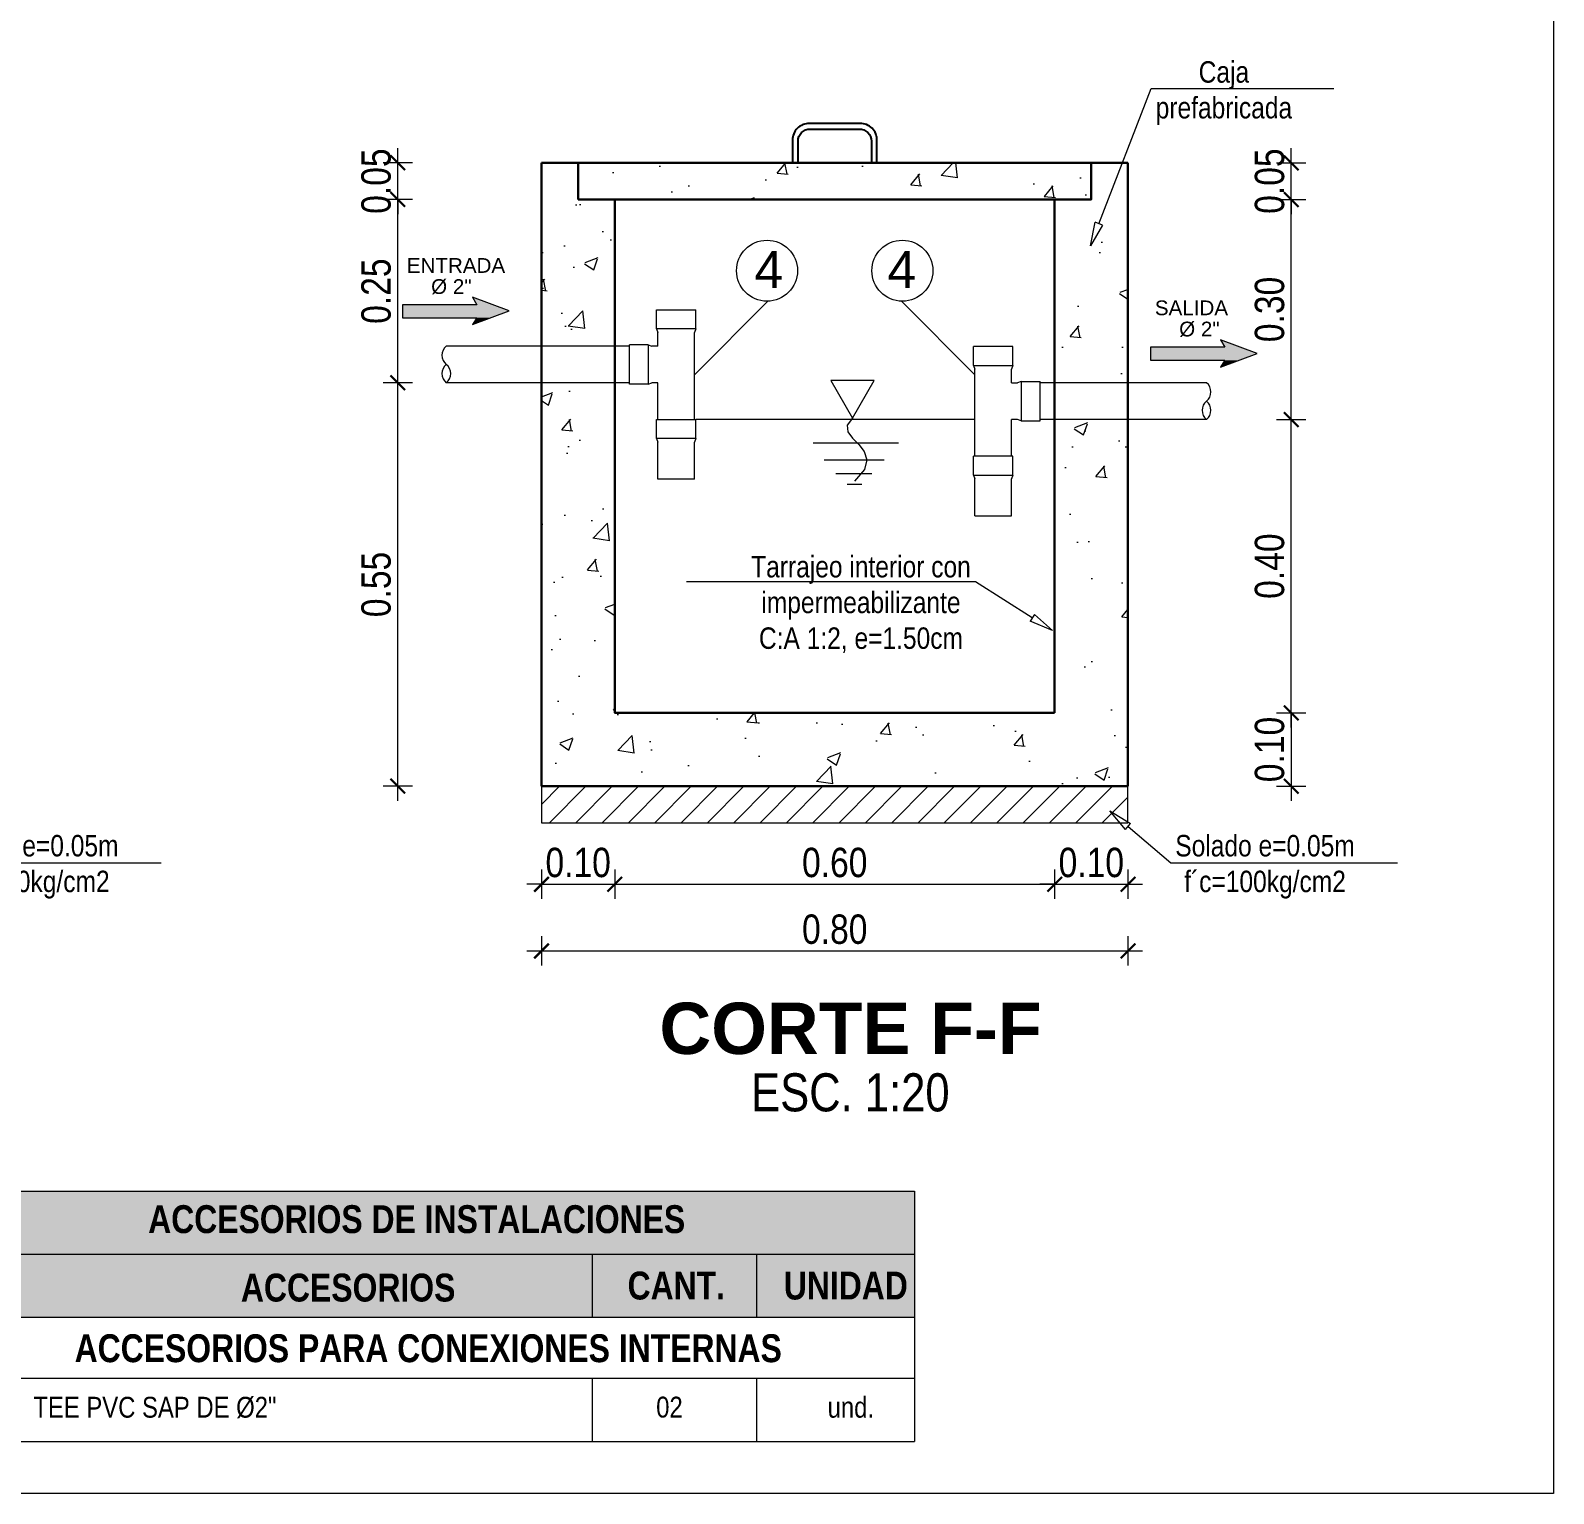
# Model space of a CAD drawing. Header units: metres. Extents: x 0 to 1935, y 0 to 1529.
# Drawn here: x 1885.382 to 1887.46, y 1480.047 to 1482.042 of the extents above; entities that cross this region are included whole.
import ezdxf
from ezdxf import colors
from ezdxf.entities.mleader import LeaderData, LeaderLine
from ezdxf.enums import TextEntityAlignment as Align
from ezdxf.math import Vec2, Vec3

# ---------------------------------------------------------------- set-up
doc = ezdxf.new("R2010")
doc.units = ezdxf.units.M
doc.header["$LTSCALE"] = 0.005
for name, color, linetype, lineweight in [('-Acero techos', 252, 'Continuous', 13), ('-Acotado', 251, 'Continuous', 5), ('-Textos', 7, 'Continuous', 20), ('LINEAS', 5, 'Continuous', 18), ('PL-03', 4, 'Continuous', 15)]:
    doc.layers.add(name, color=color, linetype=linetype, lineweight=lineweight)
for name, color, linetype in [('A_50_CotasExter', 7, 'Continuous'), ('CONCRETO B', 7, 'Continuous'), ('FIERRO', 160, 'Continuous'), ('G-TEXTOS-TITULOS', 4, 'Continuous'), ('PDF_Sentido de flujo', 1, 'Continuous'), ('PDF_Text', 7, 'Continuous')]:
    doc.layers.add(name, color=color, linetype=linetype)
for name, color, linetype, true_color in [('PDF_Geometry', 9, 'Continuous', 0x808080), ('PDF_Muro secundario', 7, 'Continuous', 0x545454), ("PDF_Tub. de desague 4''", 7, 'Continuous', 0x002595)]:
    doc.layers.add(name, color=color, linetype=linetype, true_color=true_color)
doc.styles.add('-Arial Narrow', font='ARIALN.TTF')
doc.styles.add('25-TITULO', font='arialbd.ttf', dxfattribs={"height": 0.1})
doc.styles.add('PDF Arial-BoldMT', font='arial.ttf')
doc.dimstyles.new('Esc 1_20n', dxfattribs={"dimscale": 0.02, "dimtxt": 2, "dimasz": 1, "dimexe": 1, "dimexo": 1, "dimgap": 0.45, "dimtad": 1, "dimtoh": 1, "dimzin": 3, "dimdsep": 46, "dimtxsty": '-Arial Narrow', "dimblk": 'ARCHTICK', "dimcen": 1, "dimdle": 1, "dimclrd": 252, "dimclre": 252, "dimclrt": 252, "dimadec": 0, "dimazin": 0, "dimtfac": 1, "dimtix": 1, "dimtmove": 1, "dimatfit": 2, "dimldrblk": 'ARCHTICK', "dimfxl": 1, "dimfxlon": 1, "dimtolj": 2, "dimlwd": 5, "dimlwe": 5, "dimarcsym": 0})

# ---------------------------------------------------------------- blocks, each defined once
blk = doc.blocks.new('_ClosedBlank')
at = {"color": 0, "linetype": 'ByBlock', "lineweight": -2}
for p, q in [((-1, 0.167), (0, 0)), ((-1, 0.167), (-1, -0.167)), ((0, 0), (-1, -0.167))]:
    blk.add_line(p, q, dxfattribs=at)
blk = doc.blocks.new('_ArchTick')
at = {"color": 0, "linetype": 'ByBlock', "const_width": 0.15}
blk.add_lwpolyline([(-0.5, -0.5), (0.5, 0.5)], dxfattribs=at)
blk = doc.blocks.new('*D341')
at = {"layer": 'A_50_CotasExter', "color": 252, "lineweight": 5, "ltscale": 0.005, "transparency": 16777216}
for p, q in [((1886.0791, 1480.8975), (1886.0791, 1480.8575)), ((1886.1791, 1480.8975), (1886.1791, 1480.8575)), ((1886.0791, 1480.8775), (1886.0591, 1480.8775)), ((1886.0791, 1480.8775), (1886.1791, 1480.8775)), ((1886.1791, 1480.8775), (1886.1991, 1480.8775))]:
    blk.add_line(p, q, dxfattribs=at)
at = {"layer": 'Defpoints', "color": 0, "ltscale": 0.005, "transparency": 16777216}
for p in [(1886.0791, 1481.1113), (1886.1791, 1481.1113), (1886.1791, 1480.8775)]:
    blk.add_point(p, dxfattribs=at)
at = {"layer": 'A_50_CotasExter', "color": 252, "lineweight": 5, "ltscale": 0.005, "transparency": 16777216, "xscale": 0.02, "yscale": 0.02, "zscale": 0.02}
blk.add_blockref('_ArchTick', (1886.0791, 1480.8775), dxfattribs=at)
at = {"layer": 'A_50_CotasExter', "color": 252, "lineweight": 5, "ltscale": 0.005, "transparency": 16777216, "xscale": 0.02, "yscale": 0.02, "zscale": 0.02, "rotation": 180}
blk.add_blockref('_ArchTick', (1886.1791, 1480.8775), dxfattribs=at)
at = {"layer": 'A_50_CotasExter', "color": 252, "ltscale": 0.005, "transparency": 16777216, "insert": (1886.1291, 1480.907), "char_height": 0.04, "attachment_point": 5, "style": '-Arial Narrow'}
blk.add_mtext('\\A2;0.10', dxfattribs=at)
blk = doc.blocks.new('*D333')
at = {"layer": 'A_50_CotasExter', "color": 252, "lineweight": 5, "ltscale": 0.005, "transparency": 16777216}
for p, q in [((1886.1791, 1480.8975), (1886.1791, 1480.8575)), ((1886.7791, 1480.8975), (1886.7791, 1480.8575)), ((1886.1591, 1480.8775), (1886.7991, 1480.8775))]:
    blk.add_line(p, q, dxfattribs=at)
at = {"layer": 'Defpoints', "color": 0, "ltscale": 0.005, "transparency": 16777216}
for p in [(1886.1791, 1481.1113), (1886.7791, 1481.1113), (1886.7791, 1480.8775)]:
    blk.add_point(p, dxfattribs=at)
at = {"layer": 'A_50_CotasExter', "color": 252, "lineweight": 5, "ltscale": 0.005, "transparency": 16777216, "xscale": 0.02, "yscale": 0.02, "zscale": 0.02, "rotation": 180}
blk.add_blockref('_ArchTick', (1886.1791, 1480.8775), dxfattribs=at)
at = {"layer": 'A_50_CotasExter', "color": 252, "lineweight": 5, "ltscale": 0.005, "transparency": 16777216, "xscale": 0.02, "yscale": 0.02, "zscale": 0.02}
blk.add_blockref('_ArchTick', (1886.7791, 1480.8775), dxfattribs=at)
at = {"layer": 'A_50_CotasExter', "color": 252, "ltscale": 0.005, "transparency": 16777216, "insert": (1886.4791, 1480.907), "char_height": 0.04, "attachment_point": 5, "style": '-Arial Narrow'}
blk.add_mtext('\\A2;0.60', dxfattribs=at)
blk = doc.blocks.new('*D334')
at = {"layer": 'A_50_CotasExter', "color": 252, "lineweight": 5, "ltscale": 0.005, "transparency": 16777216}
for p, q in [((1886.7791, 1480.8975), (1886.7791, 1480.8575)), ((1886.8791, 1480.8975), (1886.8791, 1480.8575)), ((1886.7791, 1480.8775), (1886.7591, 1480.8775)), ((1886.7791, 1480.8775), (1886.8791, 1480.8775)), ((1886.8791, 1480.8775), (1886.8991, 1480.8775))]:
    blk.add_line(p, q, dxfattribs=at)
at = {"layer": 'Defpoints', "color": 0, "ltscale": 0.005, "transparency": 16777216}
for p in [(1886.7791, 1481.1113), (1886.8791, 1481.0113), (1886.8791, 1480.8775)]:
    blk.add_point(p, dxfattribs=at)
at = {"layer": 'A_50_CotasExter', "color": 252, "lineweight": 5, "ltscale": 0.005, "transparency": 16777216, "xscale": 0.02, "yscale": 0.02, "zscale": 0.02}
blk.add_blockref('_ArchTick', (1886.7791, 1480.8775), dxfattribs=at)
at = {"layer": 'A_50_CotasExter', "color": 252, "lineweight": 5, "ltscale": 0.005, "transparency": 16777216, "xscale": 0.02, "yscale": 0.02, "zscale": 0.02, "rotation": 180}
blk.add_blockref('_ArchTick', (1886.8791, 1480.8775), dxfattribs=at)
at = {"layer": 'A_50_CotasExter', "color": 252, "ltscale": 0.005, "transparency": 16777216, "insert": (1886.8291, 1480.907), "char_height": 0.04, "attachment_point": 5, "style": '-Arial Narrow'}
blk.add_mtext('\\A2;0.10', dxfattribs=at)
blk = doc.blocks.new('*D335')
at = {"layer": 'A_50_CotasExter', "color": 252, "lineweight": 5, "ltscale": 0.005, "transparency": 16777216}
for p, q in [((1886.0791, 1480.8066), (1886.0791, 1480.7666)), ((1886.8791, 1480.8066), (1886.8791, 1480.7666)), ((1886.0591, 1480.7866), (1886.8991, 1480.7866))]:
    blk.add_line(p, q, dxfattribs=at)
at = {"layer": 'Defpoints', "color": 0, "ltscale": 0.005, "transparency": 16777216}
for p in [(1886.0791, 1481.0113), (1886.8791, 1481.0113), (1886.8791, 1480.7866)]:
    blk.add_point(p, dxfattribs=at)
at = {"layer": 'A_50_CotasExter', "color": 252, "lineweight": 5, "ltscale": 0.005, "transparency": 16777216, "xscale": 0.02, "yscale": 0.02, "zscale": 0.02, "rotation": 180}
blk.add_blockref('_ArchTick', (1886.0791, 1480.7866), dxfattribs=at)
at = {"layer": 'A_50_CotasExter', "color": 252, "lineweight": 5, "ltscale": 0.005, "transparency": 16777216, "xscale": 0.02, "yscale": 0.02, "zscale": 0.02}
blk.add_blockref('_ArchTick', (1886.8791, 1480.7866), dxfattribs=at)
at = {"layer": 'A_50_CotasExter', "color": 252, "ltscale": 0.005, "transparency": 16777216, "insert": (1886.4791, 1480.816), "char_height": 0.04, "attachment_point": 5, "style": '-Arial Narrow'}
blk.add_mtext('\\A2;0.80', dxfattribs=at)
blk = doc.blocks.new('*D336')
at = {"layer": 'A_50_CotasExter', "color": 252, "lineweight": 5, "ltscale": 0.005, "transparency": 16777216}
for p, q in [((1885.8831, 1480.9913), (1885.8831, 1481.5813)), ((1885.9031, 1481.5613), (1885.8631, 1481.5613)), ((1885.9031, 1481.0113), (1885.8631, 1481.0113))]:
    blk.add_line(p, q, dxfattribs=at)
at = {"layer": 'Defpoints', "color": 0, "ltscale": 0.005, "transparency": 16777216}
for p in [(1885.8831, 1481.5613), (1886.0791, 1481.5613), (1886.0791, 1481.0113)]:
    blk.add_point(p, dxfattribs=at)
at = {"layer": 'A_50_CotasExter', "color": 252, "lineweight": 5, "ltscale": 0.005, "transparency": 16777216, "xscale": 0.02, "yscale": 0.02, "zscale": 0.02}
for p, rotation in [((1885.8831, 1481.5613), 90), ((1885.8831, 1481.0113), 270)]:
    blk.add_blockref('_ArchTick', p, dxfattribs=dict(at, rotation=rotation))
at = {"layer": 'A_50_CotasExter', "color": 252, "ltscale": 0.005, "transparency": 16777216, "insert": (1885.8536, 1481.2863), "char_height": 0.04, "attachment_point": 5, "rotation": 90, "style": '-Arial Narrow'}
blk.add_mtext('\\A2;0.55', dxfattribs=at)
blk = doc.blocks.new('*D337')
at = {"layer": 'A_50_CotasExter', "color": 252, "lineweight": 5, "ltscale": 0.005, "transparency": 16777216}
for p, q in [((1885.8831, 1481.5413), (1885.8831, 1481.8313)), ((1885.9031, 1481.8113), (1885.8631, 1481.8113)), ((1885.9031, 1481.5613), (1885.8631, 1481.5613))]:
    blk.add_line(p, q, dxfattribs=at)
at = {"layer": 'Defpoints', "color": 0, "ltscale": 0.005, "transparency": 16777216}
for p in [(1885.8831, 1481.8113), (1886.1791, 1481.8113), (1886.0791, 1481.5613)]:
    blk.add_point(p, dxfattribs=at)
at = {"layer": 'A_50_CotasExter', "color": 252, "lineweight": 5, "ltscale": 0.005, "transparency": 16777216, "xscale": 0.02, "yscale": 0.02, "zscale": 0.02}
for p, rotation in [((1885.8831, 1481.8113), 90), ((1885.8831, 1481.5613), 270)]:
    blk.add_blockref('_ArchTick', p, dxfattribs=dict(at, rotation=rotation))
at = {"layer": 'A_50_CotasExter', "color": 252, "ltscale": 0.005, "transparency": 16777216, "insert": (1885.8536, 1481.6863), "char_height": 0.04, "attachment_point": 5, "rotation": 90, "style": '-Arial Narrow'}
blk.add_mtext('\\A2;0.25', dxfattribs=at)
blk = doc.blocks.new('*D338')
at = {"layer": 'A_50_CotasExter', "color": 252, "lineweight": 5, "ltscale": 0.005, "transparency": 16777216}
for p, q in [((1885.8831, 1481.8613), (1885.8831, 1481.8813)), ((1885.9031, 1481.8613), (1885.8631, 1481.8613)), ((1885.8831, 1481.8113), (1885.8831, 1481.8613)), ((1885.9031, 1481.8113), (1885.8631, 1481.8113)), ((1885.8831, 1481.8113), (1885.8831, 1481.7913))]:
    blk.add_line(p, q, dxfattribs=at)
at = {"layer": 'Defpoints', "color": 0, "ltscale": 0.005, "transparency": 16777216}
for p in [(1885.8831, 1481.8613), (1886.0791, 1481.8613), (1886.1791, 1481.8113)]:
    blk.add_point(p, dxfattribs=at)
at = {"layer": 'A_50_CotasExter', "color": 252, "lineweight": 5, "ltscale": 0.005, "transparency": 16777216, "xscale": 0.02, "yscale": 0.02, "zscale": 0.02}
for p, rotation in [((1885.8831, 1481.8613), 270), ((1885.8831, 1481.8113), 90)]:
    blk.add_blockref('_ArchTick', p, dxfattribs=dict(at, rotation=rotation))
at = {"layer": 'A_50_CotasExter', "color": 252, "ltscale": 0.005, "transparency": 16777216, "insert": (1885.8536, 1481.8363), "char_height": 0.04, "attachment_point": 5, "rotation": 90, "style": '-Arial Narrow'}
blk.add_mtext('\\A2;0.05', dxfattribs=at)
blk = doc.blocks.new('*D342')
at = {"layer": 'A_50_CotasExter', "color": 252, "lineweight": 5, "ltscale": 0.005, "transparency": 16777216}
for p, q in [((1887.1018, 1481.0913), (1887.1018, 1481.5313)), ((1887.0818, 1481.5113), (1887.1218, 1481.5113)), ((1887.0818, 1481.1113), (1887.1218, 1481.1113))]:
    blk.add_line(p, q, dxfattribs=at)
at = {"layer": 'Defpoints', "color": 0, "ltscale": 0.005, "transparency": 16777216}
for p in [(1886.8791, 1481.5113), (1887.1018, 1481.5113), (1886.8791, 1481.1113)]:
    blk.add_point(p, dxfattribs=at)
at = {"layer": 'A_50_CotasExter', "color": 252, "lineweight": 5, "ltscale": 0.005, "transparency": 16777216, "xscale": 0.02, "yscale": 0.02, "zscale": 0.02}
for p, rotation in [((1887.1018, 1481.5113), 90), ((1887.1018, 1481.1113), 270)]:
    blk.add_blockref('_ArchTick', p, dxfattribs=dict(at, rotation=rotation))
at = {"layer": 'A_50_CotasExter', "color": 252, "ltscale": 0.005, "transparency": 16777216, "insert": (1887.0724, 1481.3113), "char_height": 0.04, "attachment_point": 5, "rotation": 90, "style": '-Arial Narrow'}
blk.add_mtext('\\A2;0.40', dxfattribs=at)
blk = doc.blocks.new('*D343')
at = {"layer": 'A_50_CotasExter', "color": 252, "lineweight": 5, "ltscale": 0.005, "transparency": 16777216}
for p, q in [((1887.1018, 1481.4913), (1887.1018, 1481.8313)), ((1887.0818, 1481.8113), (1887.1218, 1481.8113)), ((1887.0818, 1481.5113), (1887.1218, 1481.5113))]:
    blk.add_line(p, q, dxfattribs=at)
at = {"layer": 'Defpoints', "color": 0, "ltscale": 0.005, "transparency": 16777216}
for p in [(1886.8291, 1481.8113), (1887.1018, 1481.8113), (1886.8791, 1481.5113)]:
    blk.add_point(p, dxfattribs=at)
at = {"layer": 'A_50_CotasExter', "color": 252, "lineweight": 5, "ltscale": 0.005, "transparency": 16777216, "xscale": 0.02, "yscale": 0.02, "zscale": 0.02}
for p, rotation in [((1887.1018, 1481.8113), 90), ((1887.1018, 1481.5113), 270)]:
    blk.add_blockref('_ArchTick', p, dxfattribs=dict(at, rotation=rotation))
at = {"layer": 'A_50_CotasExter', "color": 252, "ltscale": 0.005, "transparency": 16777216, "insert": (1887.0724, 1481.6613), "char_height": 0.04, "attachment_point": 5, "rotation": 90, "style": '-Arial Narrow'}
blk.add_mtext('\\A2;0.30', dxfattribs=at)
blk = doc.blocks.new('*D344')
at = {"layer": 'A_50_CotasExter', "color": 252, "lineweight": 5, "ltscale": 0.005, "transparency": 16777216}
for p, q in [((1887.1018, 1481.8613), (1887.1018, 1481.8813)), ((1887.0818, 1481.8613), (1887.1218, 1481.8613)), ((1887.1018, 1481.8113), (1887.1018, 1481.8613)), ((1887.0818, 1481.8113), (1887.1218, 1481.8113)), ((1887.1018, 1481.8113), (1887.1018, 1481.7913))]:
    blk.add_line(p, q, dxfattribs=at)
at = {"layer": 'Defpoints', "color": 0, "ltscale": 0.005, "transparency": 16777216}
for p in [(1886.8791, 1481.8613), (1887.1018, 1481.8613), (1886.8291, 1481.8113)]:
    blk.add_point(p, dxfattribs=at)
at = {"layer": 'A_50_CotasExter', "color": 252, "lineweight": 5, "ltscale": 0.005, "transparency": 16777216, "xscale": 0.02, "yscale": 0.02, "zscale": 0.02}
for p, rotation in [((1887.1018, 1481.8613), 270), ((1887.1018, 1481.8113), 90)]:
    blk.add_blockref('_ArchTick', p, dxfattribs=dict(at, rotation=rotation))
at = {"layer": 'A_50_CotasExter', "color": 252, "ltscale": 0.005, "transparency": 16777216, "insert": (1887.0724, 1481.8363), "char_height": 0.04, "attachment_point": 5, "rotation": 90, "style": '-Arial Narrow'}
blk.add_mtext('\\A2;0.05', dxfattribs=at)
blk = doc.blocks.new('*D345')
at = {"layer": 'A_50_CotasExter', "color": 252, "lineweight": 5, "ltscale": 0.005, "transparency": 16777216}
for p, q in [((1887.1018, 1481.1113), (1887.1018, 1481.1313)), ((1887.0818, 1481.1113), (1887.1218, 1481.1113)), ((1887.1018, 1481.1113), (1887.1018, 1481.0113)), ((1887.0818, 1481.0113), (1887.1218, 1481.0113)), ((1887.1018, 1481.0113), (1887.1018, 1480.9913))]:
    blk.add_line(p, q, dxfattribs=at)
at = {"layer": 'Defpoints', "color": 0, "ltscale": 0.005, "transparency": 16777216}
for p in [(1886.8791, 1481.1113), (1886.8791, 1481.0113), (1887.1018, 1481.0113)]:
    blk.add_point(p, dxfattribs=at)
at = {"layer": 'A_50_CotasExter', "color": 252, "lineweight": 5, "ltscale": 0.005, "transparency": 16777216, "xscale": 0.02, "yscale": 0.02, "zscale": 0.02}
for p, rotation in [((1887.1018, 1481.1113), 270), ((1887.1018, 1481.0113), 90)]:
    blk.add_blockref('_ArchTick', p, dxfattribs=dict(at, rotation=rotation))
at = {"layer": 'A_50_CotasExter', "color": 252, "ltscale": 0.005, "transparency": 16777216, "insert": (1887.0724, 1481.0613), "char_height": 0.04, "attachment_point": 5, "rotation": 90, "style": '-Arial Narrow'}
blk.add_mtext('\\A2;0.10', dxfattribs=at)

msp = doc.modelspace()

# ---------------------------------------------------------------- hatches: boundary and pattern name
at = {"layer": '-Acero techos', "lineweight": 5, "ltscale": 0.005, "true_color": 0x939598}
h = msp.add_hatch(dxfattribs=at)
h.set_pattern_fill('AR-CONC', color=252, scale=0.001)
h.set_pattern_definition([(50, (72.33892, 37.51944), (0.182184669, -0.015939086), [0.01905, -0.20955]), (355, (72.33892, 37.51944), (-0.035243421, 0.191056845), [0.01524, -0.167640584]), (100.451445, (72.3541, 37.51811), (0.146941247, 0.175117752), [0.016190009, -0.178090245]), (46.1842, (72.33892, 37.57024), (0.27107904, -0.042042328), [0.028575, -0.314325]), (96.635558, (72.3615, 37.56674), (0.237404134, 0.247426125), [0.024285023, -0.267135608]), (351.184151, (72.33892, 37.57024), (0.237404134, 0.247426125), [0.022859967, -0.251459732]), (21, (72.36432, 37.55754), (0.151614391, -0.102265198), [0.01905, -0.20955]), (326, (72.36432, 37.55754), (0.061802028, 0.184187966), [0.01524, -0.16764]), (71.451445, (72.37696, 37.54902), (0.213416419, 0.081922769), [0.016190009, -0.178089938]), (37.5, (72.33892, 37.51944), (0.0030886033, 0.0845550389), [0, -0.165608, 0, -0.17018, 0, -0.168275]), (7.5, (72.33892, 37.51944), (0.0668196625, 0.1001805748), [0, -0.097028, 0, -0.161798, 0, -0.064135]), (327.5, (72.28228, 37.51944), (0.1355905952, -0.005728744), [0, -0.0635, 0, -0.19812, 0, -0.26289]), (317.5, (72.25688, 37.51944), (0.1481291814, 0.025426491), [0, -0.08255, 0, -0.131572, 0, -0.18669])])
h.paths.add_polyline_path([(1886.87906, 1481.51131), (1886.77906, 1481.51131), (1886.77906, 1481.11131), (1886.17906, 1481.11131), (1886.17906, 1481.56131), (1886.07906, 1481.56131), (1886.07906, 1481.01131), (1886.87906, 1481.01131)])
h.paths.add_polyline_path([(1886.87906, 1481.86131), (1886.82906, 1481.86131), (1886.82906, 1481.81131), (1886.77906, 1481.81131), (1886.77906, 1481.56131), (1886.87906, 1481.56131)])
h.paths.add_polyline_path([(1886.17906, 1481.81131), (1886.12906, 1481.81131), (1886.12906, 1481.86131), (1886.07906, 1481.86131), (1886.07906, 1481.61131), (1886.17906, 1481.61131)])
h.paths.add_polyline_path([(1886.82906, 1481.81131), (1886.82906, 1481.86131), (1886.12906, 1481.86131), (1886.12906, 1481.81131)])
at = {"layer": '-Textos'}
h = msp.add_hatch(color=144, dxfattribs=at)
h.dxf.hatch_style = 1
h.paths.add_polyline_path([(1886.58782, 1480.28708), (1886.58782, 1480.45914), (1885.19186, 1480.45914), (1885.19186, 1480.28708)])
at = {"layer": 'LINEAS'}
h = msp.add_hatch(dxfattribs=at)
h.set_pattern_fill('ANSI31', color=252, scale=0.008)
h.set_pattern_definition([(45, (1432.0682, 1439.277163), (-0.0179605122, 0.0179605122), [])])
h.paths.add_polyline_path([(1886.87906, 1481.01131), (1886.07906, 1481.01131), (1886.07906, 1480.96131), (1886.87906, 1480.96131)])

# ---------------------------------------------------------------- linework, layer by layer
at = {"layer": '-Acero techos', "color": 18, "ltscale": 0.005, "true_color": 0x000000}
msp.add_lwpolyline([(1884.08426, 1483.77149), (1887.45963, 1483.77149), (1887.45963, 1480.04677), (1884.08426, 1480.04677)], close=True, dxfattribs=at)
at = {"layer": '-Textos'}
for p, q in [((1885.19186, 1480.45914), (1886.58782, 1480.45914)), ((1886.58782, 1480.45914), (1886.58782, 1480.20386)), ((1885.19186, 1480.37311), (1886.58782, 1480.37311)), ((1886.14841, 1480.37311), (1886.14841, 1480.28708)), ((1886.37239, 1480.37311), (1886.37239, 1480.28708)), ((1885.19186, 1480.28708), (1886.58782, 1480.28708)), ((1885.19186, 1480.20386), (1886.58782, 1480.20386)), ((1886.14841, 1480.20386), (1886.14841, 1480.11783)), ((1886.37239, 1480.20386), (1886.37239, 1480.11783)), ((1886.58782, 1480.20386), (1886.58782, 1480.11783)), ((1885.19186, 1480.11783), (1886.58782, 1480.11783))]:
    msp.add_line(p, q, dxfattribs=at)
at = {"layer": 'CONCRETO B', "color": 7}
for p, q in [((1886.12906, 1481.81131), (1886.12906, 1481.86131)), ((1886.82906, 1481.81131), (1886.82906, 1481.86131)), ((1886.17906, 1481.81131), (1886.12906, 1481.81131)), ((1886.77906, 1481.81131), (1886.82906, 1481.81131))]:
    msp.add_line(p, q, dxfattribs=at)
at = {"layer": 'FIERRO'}
msp.add_lwpolyline([(1886.51367, 1481.91507), (1886.44444, 1481.91507, 0.4142136), (1886.42136, 1481.89199), (1886.42136, 1481.86131), (1886.42906, 1481.86131), (1886.42906, 1481.89093, -0.4142136), (1886.4455, 1481.90737), (1886.51261, 1481.90737, -0.4142136), (1886.52906, 1481.89093), (1886.52906, 1481.86131), (1886.53675, 1481.86131), (1886.53675, 1481.89199, 0.4142136)], format="xyb", close=True, dxfattribs=at)
at = {"layer": 'LINEAS', "color": 252}
msp.add_lwpolyline([(1886.07906, 1481.01131), (1886.07906, 1480.96131), (1886.87906, 1480.96131), (1886.87906, 1481.01131)], dxfattribs=at)
at = {"layer": 'PDF_Geometry', "color": 7, "lineweight": 13}
for points in [[(1886.3874, 1481.67232), (1886.28773, 1481.57237)], [(1886.57071, 1481.67232), (1886.67038, 1481.57237)]]:
    msp.add_lwpolyline(points, dxfattribs=at)
for centre in [(1886.38675, 1481.71415), (1886.57136, 1481.71415)]:
    msp.add_circle(centre, 0.04158, dxfattribs=at)
at = {"layer": 'PDF_Muro secundario', "color": 18, "lineweight": 30, "true_color": 0x000000}
for p, q in [((1886.07906, 1481.01131), (1886.07906, 1481.86131)), ((1886.12906, 1481.86131), (1886.07906, 1481.86131)), ((1886.82906, 1481.86131), (1886.87906, 1481.86131)), ((1886.87906, 1481.01131), (1886.87906, 1481.86131)), ((1886.07906, 1481.01131), (1886.87906, 1481.01131))]:
    msp.add_line(p, q, dxfattribs=at)
msp.add_lwpolyline([(1886.12906, 1481.81131), (1886.82906, 1481.81131), (1886.82906, 1481.86131), (1886.12906, 1481.86131)], close=True, dxfattribs=at)
for points in [[(1886.17906, 1481.81131), (1886.17906, 1481.11131), (1886.77906, 1481.11131)], [(1886.77906, 1481.11131), (1886.77906, 1481.81131)]]:
    msp.add_lwpolyline(points, dxfattribs=at)
at = {"layer": 'PDF_Sentido de flujo', "lineweight": 5}
for points in [[(1885.99084, 1481.64996), (1885.98492, 1481.64067), (1886.0348, 1481.65926), (1885.98492, 1481.67786), (1885.99084, 1481.66772), (1885.88939, 1481.66772), (1885.88939, 1481.64996)], [(1887.01125, 1481.59205), (1887.00534, 1481.58275), (1887.05522, 1481.60135), (1887.00534, 1481.61995), (1887.01125, 1481.60981), (1886.90981, 1481.60981), (1886.90981, 1481.59205)]]:
    msp.add_lwpolyline(points, close=True, dxfattribs=at)
at = {"layer": 'PDF_Sentido de flujo', "transparency": 33554559}
for points in [[(1886.01113, 1481.66772), (1885.88939, 1481.66772), (1886.0348, 1481.65926)], [(1885.88939, 1481.66772), (1886.0348, 1481.65926), (1885.88939, 1481.65926)], [(1886.0348, 1481.65926), (1885.88939, 1481.65926), (1886.00944, 1481.64996)], [(1885.88939, 1481.65926), (1886.00944, 1481.64996), (1885.88939, 1481.64996)], [(1885.98492, 1481.67786), (1886.01113, 1481.66772), (1885.99084, 1481.66772)], [(1885.99084, 1481.64996), (1886.00944, 1481.64996), (1885.98492, 1481.64067)], [(1887.00534, 1481.61995), (1887.03154, 1481.60981), (1887.01125, 1481.60981)], [(1887.03154, 1481.60981), (1886.90981, 1481.60981), (1887.05522, 1481.60135)], [(1886.90981, 1481.60981), (1887.05522, 1481.60135), (1886.90981, 1481.60135)], [(1887.05522, 1481.60135), (1886.90981, 1481.60135), (1887.02985, 1481.59205)], [(1886.90981, 1481.60135), (1887.02985, 1481.59205), (1886.90981, 1481.59205)], [(1887.01125, 1481.59205), (1887.02985, 1481.59205), (1887.00534, 1481.58275)]]:
    msp.add_solid(points, dxfattribs=at)
at = {"layer": "PDF_Tub. de desague 4''", "lineweight": 9}
for p, q in [((1886.23592, 1481.63492), (1886.23592, 1481.66073)), ((1886.23592, 1481.66073), (1886.28954, 1481.66073)), ((1886.28954, 1481.63492), (1886.28954, 1481.66073)), ((1886.28954, 1481.63492), (1886.23592, 1481.63492)), ((1886.23592, 1481.63492), (1886.23773, 1481.62992)), ((1886.23773, 1481.61131), (1886.23773, 1481.62992)), ((1886.28954, 1481.63492), (1886.28773, 1481.62992)), ((1886.28773, 1481.51131), (1886.28773, 1481.62992)), ((1886.19891, 1481.61131), (1885.94924, 1481.61131)), ((1886.19891, 1481.5595), (1886.19891, 1481.61312)), ((1886.22472, 1481.61312), (1886.19891, 1481.61312)), ((1886.22472, 1481.61312), (1886.22472, 1481.5595)), ((1886.22472, 1481.61312), (1886.22972, 1481.61131)), ((1886.23773, 1481.61131), (1886.22972, 1481.61131)), ((1886.72219, 1481.61073), (1886.66857, 1481.61073)), ((1886.66857, 1481.58492), (1886.66857, 1481.61073)), ((1886.72219, 1481.58492), (1886.72219, 1481.61073)), ((1886.66857, 1481.58492), (1886.72219, 1481.58492)), ((1886.66857, 1481.58492), (1886.67038, 1481.57992)), ((1886.67038, 1481.46131), (1886.67038, 1481.57992)), ((1886.72219, 1481.58492), (1886.72038, 1481.57992)), ((1886.72038, 1481.56131), (1886.72038, 1481.57992)), ((1886.19891, 1481.56131), (1885.94924, 1481.56131)), ((1886.22472, 1481.5595), (1886.19891, 1481.5595)), ((1886.22472, 1481.5595), (1886.22972, 1481.56131)), ((1886.23773, 1481.56131), (1886.22972, 1481.56131)), ((1886.23773, 1481.51131), (1886.23773, 1481.56131)), ((1886.72038, 1481.56131), (1886.72839, 1481.56131)), ((1886.73339, 1481.56312), (1886.72839, 1481.56131)), ((1886.73339, 1481.56312), (1886.73339, 1481.5095)), ((1886.73339, 1481.56312), (1886.7592, 1481.56312)), ((1886.7592, 1481.5095), (1886.7592, 1481.56312)), ((1886.98625, 1481.56131), (1886.7592, 1481.56131)), ((1886.23592, 1481.4855), (1886.23592, 1481.51131)), ((1886.23592, 1481.51131), (1886.28954, 1481.51131)), ((1886.28954, 1481.4855), (1886.28954, 1481.51131)), ((1886.72839, 1481.51131), (1886.72038, 1481.51131)), ((1886.72038, 1481.46131), (1886.72038, 1481.51131)), ((1886.73339, 1481.5095), (1886.72839, 1481.51131)), ((1886.73339, 1481.5095), (1886.7592, 1481.5095)), ((1886.98625, 1481.51131), (1886.7592, 1481.51131)), ((1886.28954, 1481.4855), (1886.23592, 1481.4855)), ((1886.23592, 1481.4855), (1886.23773, 1481.4805)), ((1886.23773, 1481.42992), (1886.23773, 1481.4805)), ((1886.28954, 1481.4855), (1886.28773, 1481.4805)), ((1886.28773, 1481.42992), (1886.28773, 1481.4805)), ((1886.72219, 1481.46131), (1886.66857, 1481.46131)), ((1886.66857, 1481.4355), (1886.66857, 1481.46131)), ((1886.72219, 1481.4355), (1886.72219, 1481.46131)), ((1886.28773, 1481.42992), (1886.23773, 1481.42992)), ((1886.66857, 1481.4355), (1886.72219, 1481.4355)), ((1886.66857, 1481.4355), (1886.67038, 1481.4305)), ((1886.67038, 1481.37992), (1886.67038, 1481.4305)), ((1886.72219, 1481.4355), (1886.72038, 1481.4305)), ((1886.72038, 1481.37992), (1886.72038, 1481.4305)), ((1886.67038, 1481.37992), (1886.72038, 1481.37992))]:
    msp.add_line(p, q, dxfattribs=at)
for centre, start, end in [((1885.95921, 1481.59881), 128.57446, 231.42554), ((1885.95921, 1481.57381), 128.57446, 231.42554), ((1885.93927, 1481.57381), 308.57446, 51.42554), ((1886.97628, 1481.54881), 308.57446, 51.42554), ((1886.99622, 1481.52381), 128.57446, 231.42554), ((1886.97628, 1481.52381), 308.57446, 51.42554)]:
    msp.add_arc(centre, 0.01599, start, end, dxfattribs=at)
at = {"layer": 'PL-03', "color": 150}
msp.add_line((1886.67038, 1481.51131), (1886.28954, 1481.51131), dxfattribs=at)
msp.add_lwpolyline([(1886.50323, 1481.51318), (1886.53284, 1481.56448), (1886.47361, 1481.56448)], close=True, dxfattribs=at)
for points in [[(1886.50323, 1481.51318), (1886.49603, 1481.50337), (1886.49712, 1481.49451), (1886.50343, 1481.48598), (1886.5119, 1481.47717), (1886.51945, 1481.46749), (1886.52301, 1481.45632), (1886.51952, 1481.44307), (1886.5059, 1481.42711)], [(1886.44957, 1481.47937), (1886.56609, 1481.47937)], [(1886.46469, 1481.45606), (1886.54664, 1481.45606)], [(1886.48065, 1481.43761), (1886.52961, 1481.43761)], [(1886.49592, 1481.42286), (1886.51624, 1481.42286)]]:
    msp.add_lwpolyline(points, dxfattribs=at)

# ---------------------------------------------------------------- texts
at = {"layer": '-Textos', "style": '-Arial Narrow'}
msp.add_text('ESC. 1:20', height=0.051855, dxfattribs=at).set_placement((1886.50041, 1480.59383), align=Align.MIDDLE_CENTER)
for s, insert, char_height, width, attachment_point in [('\\pxqc;{\\fArial Narrow|b1|i0|c0|p34;ACCESORIOS DE INSTALACIONES}', (1885.90885, 1480.42062), 0.0379965, 0.7931695, 5), ('\\pxqc;{\\fArial Narrow|b1|i0|c0|p34;CANT.}', (1886.26299, 1480.33009), 0.0379965, 0.2882856, 5), ('\\pxqc;{\\fArial Narrow|b1|i0|c0|p34;UNIDAD}', (1886.49422, 1480.33009), 0.0379965, 0.2882856, 5), ('\\pxqc;{\\fArial Narrow|b1|i0|c0|p34;ACCESORIOS}', (1885.81535, 1480.3273), 0.0379965, 0.2882856, 5), ('\\pxqc;{\\fArial Narrow|b1|i0|c0|p34;ACCESORIOS PARA CONEXIONES INTERNAS}', (1885.92459, 1480.24462), 0.0379965, 1.1024001, 5), ('TEE PVC SAP DE {\\A1;Ø2"}', (1885.38592, 1480.17864), 0.0284086, 0.5964527, 1), ('02', (1886.23554, 1480.1788), 0.028409, 0.036041, 1), ('und.', (1886.46937, 1480.17864), 0.028409, 0.036041, 1)]:
    msp.add_mtext(s, dxfattribs=dict(at, insert=insert, char_height=char_height, width=width, attachment_point=attachment_point))
at = {"layer": 'G-TEXTOS-TITULOS', "color": 219, "true_color": 0x642165, "style": '25-TITULO'}
msp.add_text('CORTE F-F', height=0.07, dxfattribs=at).set_placement((1886.50066, 1480.68112), align=Align.MIDDLE_CENTER)
at = {"layer": 'PDF_Text', "lineweight": 13, "style": 'PDF Arial-BoldMT'}
for p in [(1886.3696, 1481.69062), (1886.55104, 1481.69062)]:
    msp.add_text('4', height=0.05034, dxfattribs=at).set_placement(p)
at = {"layer": 'PDF_Text', "char_height": 0.020096, "attachment_point": 4, "style": 'PDF Arial-BoldMT'}
for s, insert in [('ENTRADA', (1885.89536, 1481.7213)), ('Ø 2"', (1885.92853, 1481.69215)), ('SALIDA', (1886.91578, 1481.66338)), ('Ø 2"', (1886.94894, 1481.63424))]:
    msp.add_mtext(s, dxfattribs=dict(at, insert=insert))

# ---------------------------------------------------------------- dimensions: what is measured, and where the dimension line sits
at = {"layer": 'A_50_CotasExter', "color": 18, "ltscale": 0.005, "true_color": 0x000000}
for base, p1, p2, angle, picture, middle in [((1885.88306, 1481.86131), (1886.17906, 1481.81131), (1886.07906, 1481.86131), 270, '*D338', (1885.85364, 1481.83631)), ((1887.1018, 1481.86131), (1886.82906, 1481.81131), (1886.87906, 1481.86131), 270, '*D344', (1887.07237, 1481.83631)), ((1885.88306, 1481.81131), (1886.07906, 1481.56131), (1886.17906, 1481.81131), 270, '*D337', (1885.85364, 1481.68631)), ((1887.1018, 1481.81131), (1886.87906, 1481.51131), (1886.82906, 1481.81131), 270, '*D343', (1887.07237, 1481.66131)), ((1885.88306, 1481.56131), (1886.07906, 1481.01131), (1886.07906, 1481.56131), 270, '*D336', (1885.85364, 1481.28631)), ((1887.1018, 1481.51131), (1886.87906, 1481.11131), (1886.87906, 1481.51131), 270, '*D342', (1887.07237, 1481.31131)), ((1886.77906, 1480.87754), (1886.17906, 1481.11131), (1886.77906, 1481.11131), 180, '*D333', (1886.47906, 1480.90696)), ((1886.87906, 1480.87754), (1886.77906, 1481.11131), (1886.87906, 1481.01131), 180, '*D334', (1886.82906, 1480.90696))]:
    dim = msp.add_linear_dim(base=base, p1=p1, p2=p2, angle=angle, dimstyle='Esc 1_20n', dxfattribs=at)
    dim.commit()
    dim.dimension.update_dxf_attribs({"geometry": picture, "text_midpoint": middle})
for p1, p2, distance, picture, middle in [((1886.87906, 1481.11131), (1886.87906, 1481.01131), 0.22274, '*D345', (1887.07237, 1481.06131)), ((1886.07906, 1481.11131), (1886.17906, 1481.11131), -0.23377, '*D341', (1886.12906, 1480.90696)), ((1886.07906, 1481.01131), (1886.87906, 1481.01131), -0.2247, '*D335', (1886.47906, 1480.81604))]:
    dim = msp.add_aligned_dim(p1=p1, p2=p2, distance=distance, dimstyle='Esc 1_20n', dxfattribs=at)
    dim.commit()
    dim.dimension.update_dxf_attribs({"geometry": picture, "text_midpoint": middle})

# ---------------------------------------------------------------- leaders
at = {"layer": '-Acotado'}
ml = msp.add_multileader_mtext('Standard', dxfattribs=at)
ml.set_content('Caja\\Pprefabricada', color=7, style='-Arial Narrow')
ml.set_leader_properties(color=7, linetype='Continuous', lineweight=0)
ml.set_arrow_properties(name='CLOSEDBLANK')
ml.build(insert=Vec2(0, 0))
ml.multileader.update_dxf_attribs({"has_dogleg": 0, "text_left_attachment_type": 6, "text_right_attachment_type": 6, "dogleg_length": 0, "arrow_head_size": 0.03248, "scale": 0.025})
ctx = ml.context
ctx.base_point, ctx.scale, ctx.char_height, ctx.arrow_head_size, ctx.landing_gap_size, ctx.plane_origin = Vec3(1886.91059, 1481.96241), 0.025, 0.0292329, 0.03248, 0.00812, Vec3(1886.93532, 1482.56049)
ctx.left_attachment, ctx.right_attachment, ctx.text_align_type = 6, 6, 1
notes = []
notes.append((ctx, [(0, (1, 1, 0), (1886.91059, 1481.96241), (1, 0), 0, [(0, [(1886.82777, 1481.74786)], 0, [])])]))
ctx.mtext.insert, ctx.mtext.alignment, ctx.mtext.flow_direction = Vec3(1887.00997, 1481.99976), 2, 5
ml = msp.add_multileader_mtext('Standard', dxfattribs=at)
ml.set_content('Tarrajeo interior con\\Pimpermeabilizante\\PC:A 1:2, e=1.50cm', color=7, style='-Arial Narrow')
ml.set_leader_properties(color=7, linetype='Continuous', lineweight=0)
ml.set_arrow_properties(name='CLOSEDBLANK')
ml.build(insert=Vec2(0, 0))
ml.multileader.update_dxf_attribs({"has_dogleg": 0, "text_left_attachment_type": 6, "text_right_attachment_type": 6, "dogleg_length": 0, "arrow_head_size": 0.03248, "scale": 0.025})
ctx = ml.context
ctx.base_point, ctx.scale, ctx.char_height, ctx.arrow_head_size, ctx.landing_gap_size, ctx.plane_origin = Vec3(1886.35851, 1481.29012), 0.025, 0.0292329, 0.03248, 0.00812, Vec3(1886.56614, 1481.18319)
ctx.left_attachment, ctx.right_attachment, ctx.text_align_type = 6, 6, 1
notes.append((ctx, [(1, (1, 1, 0), (1886.67123, 1481.29012), (-1, 0), 0, [(0, [(1886.77596, 1481.22355)], 0, [])])]))
ctx.mtext.insert, ctx.mtext.alignment, ctx.mtext.flow_direction = Vec3(1886.51487, 1481.3252), 2, 5
ml = msp.add_multileader_mtext('Standard', dxfattribs=at)
ml.set_content('Solado e=0.05m\\Pf´c=100kg/cm2', color=7, style='-Arial Narrow')
ml.set_leader_properties(color=7, linetype='Continuous', lineweight=0)
ml.set_arrow_properties(name='CLOSEDBLANK')
ml.build(insert=Vec2(0, 0))
ml.multileader.update_dxf_attribs({"has_dogleg": 0, "text_left_attachment_type": 6, "text_right_attachment_type": 6, "dogleg_length": 0, "arrow_head_size": 0.03248, "scale": 0.025})
ctx = ml.context
ctx.base_point, ctx.scale, ctx.char_height, ctx.arrow_head_size, ctx.landing_gap_size, ctx.plane_origin = Vec3(1885.25097, 1480.90692), 0.025, 0.0292329, 0.03248, 0.00812, Vec3(1885.27571, 1481.505)
ctx.left_attachment, ctx.right_attachment, ctx.text_align_type = 6, 6, 1
notes.append((ctx, [(0, (1, 1, 0), (1885.25097, 1480.90692), (1, 0), 0, [(0, [(1885.16815, 1480.97746)], 0, [])])]))
ctx.mtext.insert, ctx.mtext.alignment, ctx.mtext.flow_direction = Vec3(1885.37969, 1480.94474), 2, 5
ml = msp.add_multileader_mtext('Standard', dxfattribs=at)
ml.set_content('Solado e=0.05m\\Pf´c=100kg/cm2', color=7, style='-Arial Narrow')
ml.set_leader_properties(color=7, linetype='Continuous', lineweight=0)
ml.set_arrow_properties(name='CLOSEDBLANK')
ml.build(insert=Vec2(0, 0))
ml.multileader.update_dxf_attribs({"has_dogleg": 0, "text_left_attachment_type": 6, "text_right_attachment_type": 6, "dogleg_length": 0, "arrow_head_size": 0.03248, "scale": 0.025})
ctx = ml.context
ctx.base_point, ctx.scale, ctx.char_height, ctx.arrow_head_size, ctx.landing_gap_size, ctx.plane_origin = Vec3(1886.93735, 1480.90692), 0.025, 0.0292329, 0.03248, 0.00812, Vec3(1886.96208, 1481.505)
ctx.left_attachment, ctx.right_attachment, ctx.text_align_type = 6, 6, 1
notes.append((ctx, [(0, (1, 1, 0), (1886.93735, 1480.90692), (1, 0), 0, [(0, [(1886.85452, 1480.97746)], 0, [])])]))
ctx.mtext.insert, ctx.mtext.alignment, ctx.mtext.flow_direction = Vec3(1887.06606, 1480.94474), 2, 5
for ctx, leaders in notes:
    for number, flags, end, landing, length, lines in leaders:
        leader = LeaderData()
        leader.index, (leader.has_last_leader_line, leader.has_dogleg_vector, leader.attachment_direction) = number, flags
        leader.last_leader_point, leader.dogleg_vector, leader.dogleg_length = Vec3(end), Vec3(landing), length
        for number, points, colour, breaks in lines:
            line = LeaderLine()
            line.index, line.vertices, line.color, line.breaks = number, Vec3.list(points), colors.encode_raw_color(colour), breaks
            leader.lines.append(line)
        ctx.leaders.append(leader)

doc.saveas('drawing.dxf')
